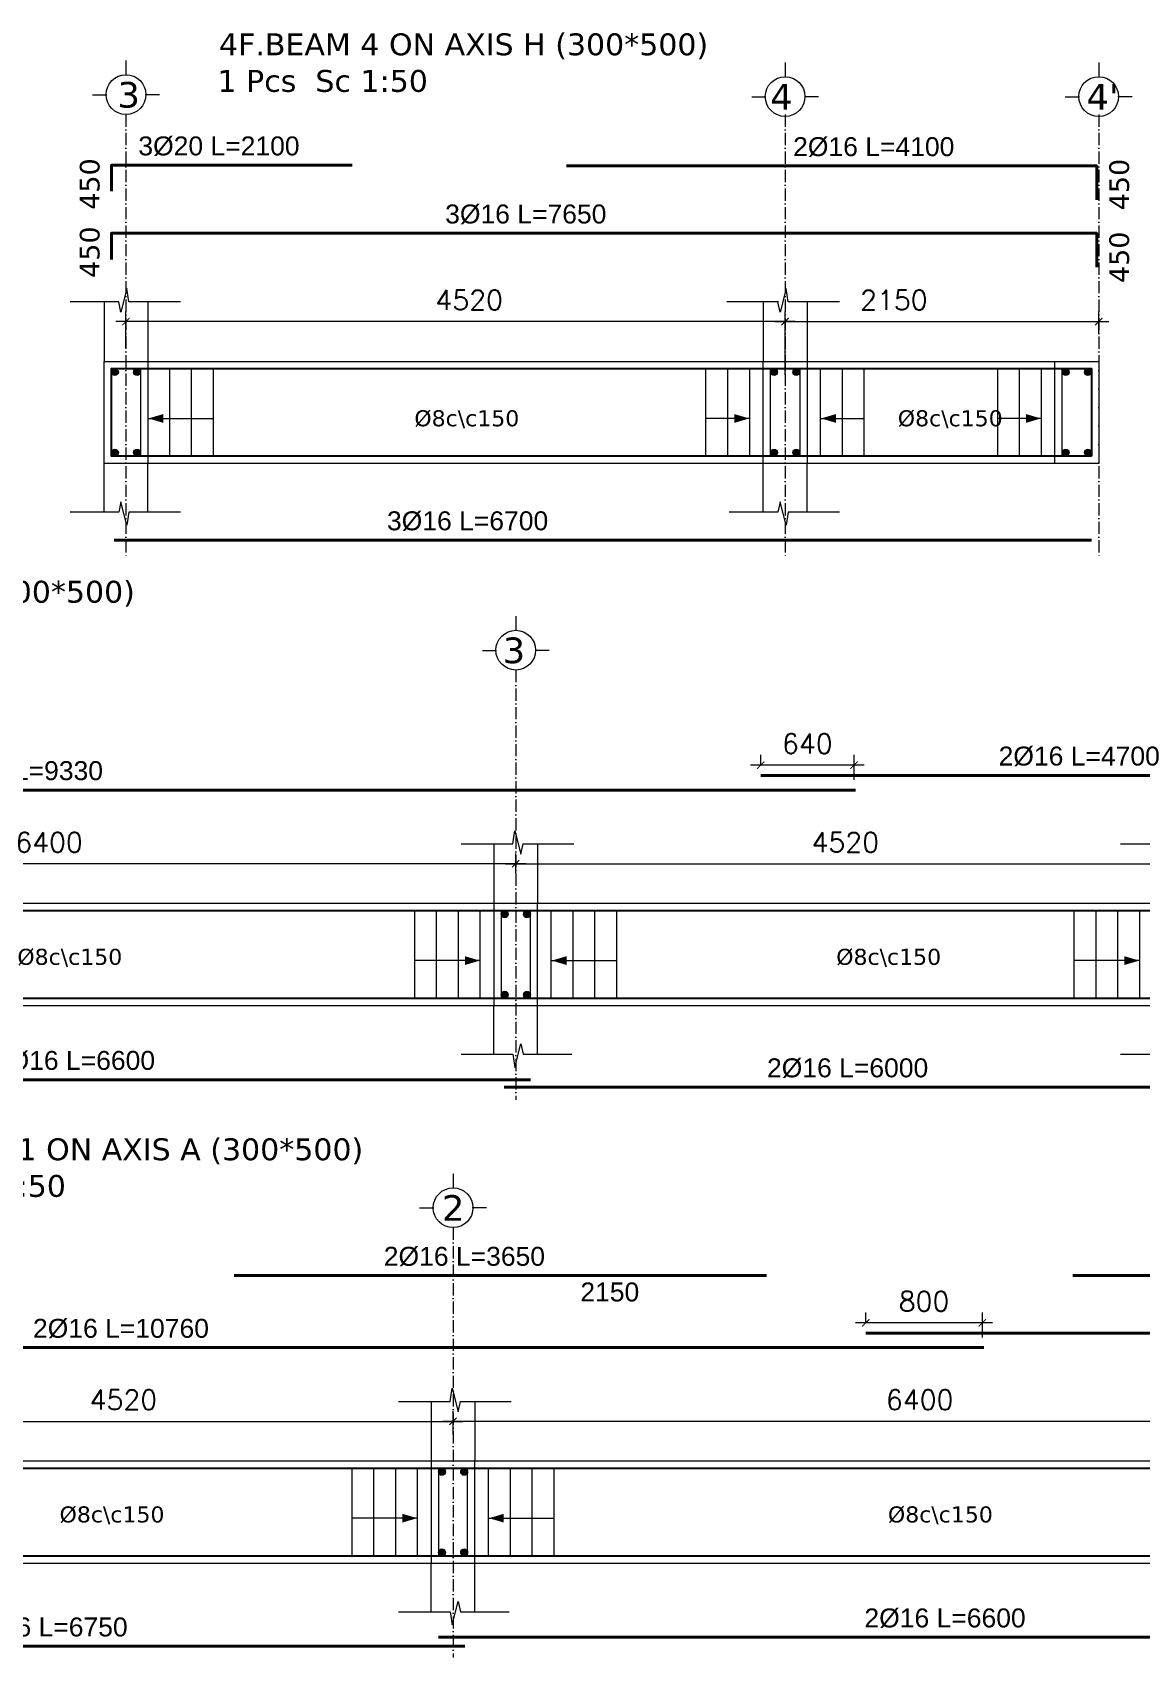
# Model space of a CAD drawing. Header units: inches. Extents: x -17020 to 43805, y -10194 to 123061.
# Drawn here: x 36976 to 37735, y 113878 to 114993 of the extents above; entities that cross this region are included whole.
import ezdxf

# ---------------------------------------------------------------- set-up
doc = ezdxf.new("R2010")
doc.units = ezdxf.units.IN
doc.header["$LTSCALE"] = 0.7
doc.header["$MEASUREMENT"] = 0
doc.linetypes.add('ACAD_ISO10W100', pattern=[18, 12, -3, 0, -3])
doc.layers.get('0').update_dxf_attribs({"lineweight": 13})
doc.layers.get('Defpoints').update_dxf_attribs({"lineweight": 5})
for name, color, linetype, lineweight in [('axis', 254, 'ACAD_ISO10W100', 9), ('BEAM FRAME', 5, 'Continuous', 18), ('COLUMN', 4, 'Continuous', 20), ('elevline', 30, 'Continuous', 20), ('FRAME 070', 5, 'Continuous', 60), ('hatch', 9, 'Continuous', 9), ('renforcment', 141, 'Continuous', 40), ('tex', 3, 'Continuous', 25), ('TEXT', 3, 'Continuous', 25), ('top rein. extension', 50, 'Continuous', 20), ('top renforcment', 7, 'Continuous', 40)]:
    doc.layers.add(name, color=color, linetype=linetype, lineweight=lineweight)
doc.styles.add('100', font='romans.shx', dxfattribs={"height": 13.5})
doc.styles.add('romanc', font='verdana.ttf', dxfattribs={"height": 250})
doc.styles.get("Standard").update_dxf_attribs({"font": 'arial.ttf', "height": 13})
doc.dimstyles.new('100', dxfattribs={"dimtxt": 13.5, "dimasz": 5, "dimexe": 7, "dimexo": 7, "dimgap": 8, "dimtad": 1, "dimdec": 0, "dimlfac": 10, "dimzin": 4, "dimdsep": 46, "dimtxsty": '100', "dimblk": 'ARCHTICK', "dimcen": 0.09, "dimdle": 7, "dimclrd": 1, "dimclre": 8, "dimclrt": 2, "dimadec": 0, "dimazin": 1, "dimtfac": 1, "dimtdec": 0, "dimtix": 1, "dimtofl": 0, "dimtmove": 0, "dimatfit": 3, "dimldrblk": 'ARCHTICK', "dimfxl": 0.18, "dimtolj": 1, "dimtzin": 0, "dimlwd": -1, "dimlwe": -1, "dimarcsym": 0})
doc.dimstyles.get("Standard").update_dxf_attribs({"dimtxt": 13, "dimasz": 5, "dimexe": 0.18, "dimexo": 0.0625, "dimgap": 6, "dimtad": 1, "dimdec": 0, "dimlfac": 10, "dimzin": 0, "dimdsep": 46, "dimtxsty": 'Standard', "dimblk": 'ARCHTICK', "dimcen": 0.09, "dimse1": 1, "dimse2": 1, "dimclrd": 1, "dimclre": 7, "dimclrt": 3, "dimadec": 0, "dimazin": 0, "dimtfac": 1, "dimtdec": 0, "dimtix": 1, "dimtofl": 0, "dimtmove": 0, "dimatfit": 3, "dimldrblk": 'ARCHTICK', "dimfxl": 1, "dimtolj": 1, "dimtzin": 0, "dimarcsym": 0})

# ---------------------------------------------------------------- blocks, each defined once
blk = doc.blocks.new('_ArchTick')
at = {"color": 0, "linetype": 'ByBlock', "lineweight": 0, "const_width": 0.15}
blk.add_lwpolyline([(-0.5, -0.5), (0.5, 0.5)], dxfattribs=at)
blk = doc.blocks.new('*D68')
at = {"color": 8, "transparency": 16777216}
for p, q in [((37039.7, 114776.5), (37039.7, 114801.7)), ((37491.7, 114758.2), (37491.7, 114801.7))]:
    blk.add_line(p, q, dxfattribs=at)
at = {"color": 1, "transparency": 16777216}
blk.add_line((37498.7, 114794.7), (37032.7, 114794.7), dxfattribs=at)
at = {"layer": 'Defpoints', "color": 0, "transparency": 16777216}
for p in [(37039.7, 114794.7), (37039.7, 114769.5), (37491.7, 114751.2)]:
    blk.add_point(p, dxfattribs=at)
at = {"color": 1, "transparency": 16777216, "xscale": 5, "yscale": 5, "zscale": 5, "rotation": 180}
blk.add_blockref('_ArchTick', (37039.7, 114794.7), dxfattribs=at)
at = {"color": 1, "transparency": 16777216, "xscale": 5, "yscale": 5, "zscale": 5}
blk.add_blockref('_ArchTick', (37491.7, 114794.7), dxfattribs=at)
at = {"color": 2, "transparency": 16777216, "insert": (37275.1, 114809.5), "char_height": 13.5, "attachment_point": 5, "style": '100'}
blk.add_mtext('\\A1;4520', dxfattribs=at)
blk = doc.blocks.new('*D69')
at = {"layer": 'Defpoints', "color": 0, "transparency": 16777216}
for p in [(37031.7, 114644.8, -37318.8), (37031.7, 114644.8), (37701.8, 114644.8, -13652.7)]:
    blk.add_point(p, dxfattribs=at)
at = {"layer": 'TEXT', "color": 3, "transparency": 16777216, "insert": (37274, 114657.8), "char_height": 13, "attachment_point": 5}
blk.add_mtext('\\A1;3%%C16 L=6700', dxfattribs=at)
blk = doc.blocks.new('*D70')
at = {"layer": 'Defpoints', "color": 0, "transparency": 16777216}
for p in [(36986.3, 114855.3, -440.4), (37751.4, 114855.3, 264.3), (37751.4, 114855.3)]:
    blk.add_point(p, dxfattribs=at)
at = {"layer": 'TEXT', "color": 3, "transparency": 16777216, "insert": (37313.9, 114868.3), "char_height": 13, "attachment_point": 5}
blk.add_mtext('\\A1;3%%C16 L=7650', dxfattribs=at)
blk = doc.blocks.new('*D71')
at = {"color": 8, "transparency": 16777216}
for p, q in [((37491.7, 114758.2), (37491.7, 114801.7)), ((37706.8, 114787), (37706.8, 114801.7))]:
    blk.add_line(p, q, dxfattribs=at)
at = {"color": 1, "transparency": 16777216}
blk.add_line((37484.7, 114794.7), (37713.8, 114794.7), dxfattribs=at)
at = {"layer": 'Defpoints', "color": 0, "transparency": 16777216}
for p in [(37706.8, 114794.7), (37706.8, 114780), (37491.7, 114751.2)]:
    blk.add_point(p, dxfattribs=at)
at = {"color": 1, "transparency": 16777216, "xscale": 5, "yscale": 5, "zscale": 5, "rotation": 180}
blk.add_blockref('_ArchTick', (37491.7, 114794.7), dxfattribs=at)
at = {"color": 1, "transparency": 16777216, "xscale": 5, "yscale": 5, "zscale": 5}
blk.add_blockref('_ArchTick', (37706.8, 114794.7), dxfattribs=at)
at = {"color": 2, "transparency": 16777216, "insert": (37566.3, 114809.5), "char_height": 13.5, "attachment_point": 5, "style": '100'}
blk.add_mtext('\\A1;2150', dxfattribs=at)
blk = doc.blocks.new('*D72')
at = {"layer": 'Defpoints', "color": 0, "transparency": 16777216}
for p in [(37341.8, 114901.5, 136.2), (37751.8, 114901.5, 264.3), (37751.8, 114901.5)]:
    blk.add_point(p, dxfattribs=at)
at = {"layer": 'TEXT', "color": 3, "transparency": 16777216, "insert": (37552.5, 114914.5), "char_height": 13, "attachment_point": 5}
blk.add_mtext('\\A1;2%%C16 L=4100', dxfattribs=at)
blk = doc.blocks.new('*D73')
at = {"layer": 'Defpoints', "color": 0, "transparency": 16777216}
for p in [(36984.7, 114902, -440.4), (37194.7, 114902, -290.9), (37194.7, 114902)]:
    blk.add_point(p, dxfattribs=at)
at = {"layer": 'TEXT', "color": 3, "transparency": 16777216, "insert": (37103.5, 114915), "char_height": 13, "attachment_point": 5}
blk.add_mtext('\\A1;3%%C20 L=2100', dxfattribs=at)
blk = doc.blocks.new('*D103')
at = {"layer": 'Defpoints', "color": 0, "transparency": 16777216}
for p in [(36607, 114473.4, -0.5), (36607, 114473.4), (37540, 114473.4, -167.8)]:
    blk.add_point(p, dxfattribs=at)
at = {"layer": 'TEXT', "color": 3, "transparency": 16777216, "insert": (36968.7, 114486.4), "char_height": 13, "attachment_point": 5}
blk.add_mtext('\\A1;2%%C16 L=9330', dxfattribs=at)
blk = doc.blocks.new('*D104')
at = {"color": 8, "transparency": 16777216}
for p, q in [((37307, 114416.2), (37307, 114429.8)), ((37759, 114416.8), (37759, 114429.8))]:
    blk.add_line(p, q, dxfattribs=at)
at = {"color": 1, "transparency": 16777216}
blk.add_line((37300, 114422.8), (37766, 114422.8), dxfattribs=at)
at = {"layer": 'Defpoints', "color": 0, "transparency": 16777216}
for p in [(37759, 114422.8), (37307, 114409.2), (37759, 114409.8)]:
    blk.add_point(p, dxfattribs=at)
at = {"color": 1, "transparency": 16777216, "xscale": 5, "yscale": 5, "zscale": 5, "rotation": 180}
blk.add_blockref('_ArchTick', (37307, 114422.8), dxfattribs=at)
at = {"color": 1, "transparency": 16777216, "xscale": 5, "yscale": 5, "zscale": 5}
blk.add_blockref('_ArchTick', (37759, 114422.8), dxfattribs=at)
at = {"color": 2, "transparency": 16777216, "insert": (37533, 114437.5), "char_height": 13.5, "attachment_point": 5, "style": '100'}
blk.add_mtext('\\A1;4520', dxfattribs=at)
blk = doc.blocks.new('*D105')
at = {"layer": 'Defpoints', "color": 0, "transparency": 16777216}
for p in [(37475, 114483.4, -157.8), (37475, 114483.4), (37945, 114483.4, -218.5)]:
    blk.add_point(p, dxfattribs=at)
at = {"layer": 'TEXT', "color": 3, "transparency": 16777216, "insert": (37693.4, 114496.4), "char_height": 13, "attachment_point": 5}
blk.add_mtext('\\A1;2%%C16 L=4700', dxfattribs=at)
blk = doc.blocks.new('*D111')
at = {"color": 8, "transparency": 16777216}
for p, q in [((37475, 114490.4), (37475, 114497.4)), ((37539, 114480.4), (37539, 114497.4))]:
    blk.add_line(p, q, dxfattribs=at)
at = {"color": 1, "transparency": 16777216}
blk.add_line((37546, 114490.4), (37468, 114490.4), dxfattribs=at)
at = {"layer": 'Defpoints', "color": 0, "transparency": 16777216}
for p in [(37475, 114490.4), (37475, 114483.4), (37539, 114473.4)]:
    blk.add_point(p, dxfattribs=at)
at = {"color": 1, "transparency": 16777216, "xscale": 5, "yscale": 5, "zscale": 5, "rotation": 180}
blk.add_blockref('_ArchTick', (37475, 114490.4), dxfattribs=at)
at = {"color": 1, "transparency": 16777216, "xscale": 5, "yscale": 5, "zscale": 5}
blk.add_blockref('_ArchTick', (37539, 114490.4), dxfattribs=at)
at = {"color": 2, "transparency": 16777216, "insert": (37507, 114505.1), "char_height": 13.5, "attachment_point": 5, "style": '100'}
blk.add_mtext('\\A1;640', dxfattribs=at)
blk = doc.blocks.new('*D106')
at = {"color": 8, "transparency": 16777216}
for p, q in [((36667, 114413.9), (36667, 114429.8)), ((37307, 114416.2), (37307, 114429.8))]:
    blk.add_line(p, q, dxfattribs=at)
at = {"color": 1, "transparency": 16777216}
blk.add_line((37314, 114422.8), (36660, 114422.8), dxfattribs=at)
at = {"layer": 'Defpoints', "color": 0, "transparency": 16777216}
for p in [(36667, 114422.8), (37307, 114409.2), (36667, 114406.9)]:
    blk.add_point(p, dxfattribs=at)
at = {"color": 1, "transparency": 16777216, "xscale": 5, "yscale": 5, "zscale": 5, "rotation": 180}
blk.add_blockref('_ArchTick', (36667, 114422.8), dxfattribs=at)
at = {"color": 1, "transparency": 16777216, "xscale": 5, "yscale": 5, "zscale": 5}
blk.add_blockref('_ArchTick', (37307, 114422.8), dxfattribs=at)
at = {"color": 2, "transparency": 16777216, "insert": (36987, 114437.5), "char_height": 13.5, "attachment_point": 5, "style": '100'}
blk.add_mtext('\\A1;6400', dxfattribs=at)
blk = doc.blocks.new('*D108')
at = {"layer": 'Defpoints', "color": 0, "transparency": 16777216}
for p in [(36657, 114274.6, -13652.7), (37317, 114274.6, -37100.9), (37317, 114274.6)]:
    blk.add_point(p, dxfattribs=at)
at = {"layer": 'TEXT', "color": 3, "transparency": 16777216, "insert": (37004.4, 114287.6), "char_height": 13, "attachment_point": 5}
blk.add_mtext('\\A1;2%%C16 L=6600', dxfattribs=at)
blk = doc.blocks.new('*D110')
at = {"layer": 'Defpoints', "color": 0, "transparency": 16777216}
for p in [(37299, 114269.5, -13652.7), (37899, 114269.5, -37100.9), (37899, 114269.5)]:
    blk.add_point(p, dxfattribs=at)
at = {"layer": 'TEXT', "color": 3, "transparency": 16777216, "insert": (37534.6, 114282.5), "char_height": 13, "attachment_point": 5}
blk.add_mtext('\\A1;2%%C16 L=6000', dxfattribs=at)
blk = doc.blocks.new('*D162')
at = {"layer": 'Defpoints', "color": 0, "transparency": 16777216}
for p in [(36552, 114090.8, -218.4), (36552, 114090.8), (37628, 114090.8, -167.8)]:
    blk.add_point(p, dxfattribs=at)
at = {"layer": 'TEXT', "color": 3, "transparency": 16777216, "insert": (37036.3, 114103.8), "char_height": 13, "attachment_point": 5}
blk.add_mtext('\\A1;2%%C16 L=10760', dxfattribs=at)
blk = doc.blocks.new('*D164')
at = {"layer": 'Defpoints', "color": 0, "transparency": 16777216}
for p in [(37547, 114100.8, -157.8), (37547, 114100.8), (38617, 114100.8, -218.5)]:
    blk.add_point(p, dxfattribs=at)
at = {"layer": 'TEXT', "color": 3, "transparency": 16777216, "insert": (38204.1, 114113.8), "char_height": 13, "attachment_point": 5}
blk.add_mtext('\\A1;2%%C20 L=10700', dxfattribs=at)
blk = doc.blocks.new('*D178')
at = {"color": 1, "transparency": 16777216}
blk.add_line((37634, 114107.8), (37540, 114107.8), dxfattribs=at)
at = {"color": 8, "transparency": 16777216}
for p, q in [((37547, 114107.8), (37547, 114114.8)), ((37627, 114097.8), (37627, 114114.8))]:
    blk.add_line(p, q, dxfattribs=at)
at = {"layer": 'Defpoints', "color": 0, "transparency": 16777216}
for p in [(37547, 114107.8), (37547, 114100.8), (37627, 114090.8)]:
    blk.add_point(p, dxfattribs=at)
at = {"color": 1, "transparency": 16777216, "xscale": 5, "yscale": 5, "zscale": 5, "rotation": 180}
blk.add_blockref('_ArchTick', (37547, 114107.8), dxfattribs=at)
at = {"color": 1, "transparency": 16777216, "xscale": 5, "yscale": 5, "zscale": 5}
blk.add_blockref('_ArchTick', (37627, 114107.8), dxfattribs=at)
at = {"color": 2, "transparency": 16777216, "insert": (37587, 114122.6), "char_height": 13.5, "attachment_point": 5, "style": '100'}
blk.add_mtext('\\A1;800', dxfattribs=at)
blk = doc.blocks.new('*D165')
at = {"color": 1, "transparency": 16777216}
blk.add_line((37911, 114040.2), (37257, 114040.2), dxfattribs=at)
at = {"color": 8, "transparency": 16777216}
for p, q in [((37264, 114031.3), (37264, 114047.2)), ((37904, 114033.6), (37904, 114047.2))]:
    blk.add_line(p, q, dxfattribs=at)
at = {"layer": 'Defpoints', "color": 0, "transparency": 16777216}
for p in [(37264, 114040.2), (37264, 114024.3), (37904, 114026.6)]:
    blk.add_point(p, dxfattribs=at)
at = {"color": 1, "transparency": 16777216, "xscale": 5, "yscale": 5, "zscale": 5, "rotation": 180}
blk.add_blockref('_ArchTick', (37264, 114040.2), dxfattribs=at)
at = {"color": 1, "transparency": 16777216, "xscale": 5, "yscale": 5, "zscale": 5}
blk.add_blockref('_ArchTick', (37904, 114040.2), dxfattribs=at)
at = {"color": 2, "transparency": 16777216, "insert": (37584, 114055), "char_height": 13.5, "attachment_point": 5, "style": '100'}
blk.add_mtext('\\A1;6400', dxfattribs=at)
blk = doc.blocks.new('*D166')
at = {"color": 1, "transparency": 16777216}
blk.add_line((36805, 114040.2), (37271, 114040.2), dxfattribs=at)
at = {"color": 8, "transparency": 16777216}
for p, q in [((36812, 114019), (36812, 114047.2)), ((37264, 114031.3), (37264, 114047.2))]:
    blk.add_line(p, q, dxfattribs=at)
at = {"layer": 'Defpoints', "color": 0, "transparency": 16777216}
for p in [(37264, 114040.2), (37264, 114024.3), (36812, 114012)]:
    blk.add_point(p, dxfattribs=at)
at = {"color": 1, "transparency": 16777216, "xscale": 5, "yscale": 5, "zscale": 5, "rotation": 180}
blk.add_blockref('_ArchTick', (36812, 114040.2), dxfattribs=at)
at = {"color": 1, "transparency": 16777216, "xscale": 5, "yscale": 5, "zscale": 5}
blk.add_blockref('_ArchTick', (37264, 114040.2), dxfattribs=at)
at = {"color": 2, "transparency": 16777216, "insert": (37038, 114055), "char_height": 13.5, "attachment_point": 5, "style": '100'}
blk.add_mtext('\\A1;4520', dxfattribs=at)
blk = doc.blocks.new('*D168')
at = {"layer": 'Defpoints', "color": 0, "transparency": 16777216}
for p in [(37689, 114140.2, -203.1), (37689, 114140.2), (38054, 114140.2, -189.9)]:
    blk.add_point(p, dxfattribs=at)
at = {"layer": 'TEXT', "color": 3, "transparency": 16777216, "insert": (37866.5, 114153.2), "char_height": 13, "attachment_point": 5}
blk.add_mtext('\\A1;3%%C16 L=3650', dxfattribs=at)
blk = doc.blocks.new('*D171')
at = {"layer": 'Defpoints', "color": 0, "transparency": 16777216}
for p in [(36597, 113885.9, -13652.7), (37272, 113885.9, -37100.9), (37272, 113885.9)]:
    blk.add_point(p, dxfattribs=at)
at = {"layer": 'TEXT', "color": 3, "transparency": 16777216, "insert": (36985.6, 113898.9), "char_height": 13, "attachment_point": 5}
blk.add_mtext('\\A1;2%%C16 L=6750', dxfattribs=at)
blk = doc.blocks.new('*D172')
at = {"layer": 'Defpoints', "color": 0, "transparency": 16777216}
for p in [(37254, 113892.1, -13652.7), (37914, 113892.1, -37100.9), (37914, 113892.1)]:
    blk.add_point(p, dxfattribs=at)
at = {"layer": 'TEXT', "color": 3, "transparency": 16777216, "insert": (37601.4, 113905.1), "char_height": 13, "attachment_point": 5}
blk.add_mtext('\\A1;2%%C16 L=6600', dxfattribs=at)
blk = doc.blocks.new('*D176')
at = {"layer": 'Defpoints', "color": 0, "transparency": 16777216}
for p in [(37114, 114140.2, -203.1), (37114, 114140.2), (37479, 114140.2, -189.9)]:
    blk.add_point(p, dxfattribs=at)
at = {"layer": 'TEXT', "color": 3, "transparency": 16777216, "insert": (37271.8, 114153.2), "char_height": 13, "attachment_point": 5}
blk.add_mtext('\\A1;2%%C16 L=3650', dxfattribs=at)
blk = doc.blocks.new('*D177')
at = {"layer": 'Defpoints', "color": 0, "transparency": 16777216}
for p in [(37264, 114138.6), (37479, 114138.6), (37479, 114116.2)]:
    blk.add_point(p, dxfattribs=at)
at = {"layer": 'TEXT', "color": 3, "transparency": 16777216, "insert": (37371.5, 114128.9), "char_height": 13, "attachment_point": 5}
blk.add_mtext('\\A1;2150', dxfattribs=at)

msp = doc.modelspace()

# ---------------------------------------------------------------- hatches: boundary and pattern name
at = {"layer": 'elevline'}
for points in [[(37034.5, 114760.05, 1), (37029.74, 114760.05, 1)], [(37044.98, 114760.05, -1), (37049.74, 114760.05, -1)], [(37486.5, 114760.05, 1), (37481.74, 114760.05, 1)], [(37496.98, 114760.05, -1), (37501.74, 114760.05, -1)], [(37686.51, 114760.05, 1), (37681.75, 114760.05, 1)], [(37697, 114760.05, -1), (37701.75, 114760.05, -1)], [(37034.5, 114704.81, -1), (37029.74, 114704.81, -1)], [(37044.98, 114704.81, 1), (37049.74, 114704.81, 1)], [(37486.5, 114704.81, -1), (37481.74, 114704.81, -1)], [(37496.98, 114704.81, 1), (37501.74, 114704.81, 1)], [(37686.51, 114704.81, -1), (37681.75, 114704.81, -1)], [(37697, 114704.81, 1), (37701.75, 114704.81, 1)], [(37301.79, 114388.1, 1), (37297.03, 114388.1, 1)], [(37312.27, 114388.1, -1), (37317.03, 114388.1, -1)], [(37301.79, 114332.86, -1), (37297.03, 114332.86, -1)], [(37312.27, 114332.86, 1), (37317.03, 114332.86, 1)], [(37258.79, 114005.56, 1), (37254.03, 114005.56, 1)], [(37269.27, 114005.56, -1), (37274.03, 114005.56, -1)], [(37258.79, 113950.32, -1), (37254.03, 113950.32, -1)], [(37269.27, 113950.32, 1), (37274.03, 113950.32, 1)]]:
    msp.add_hatch(color=256, dxfattribs=at).paths.add_polyline_path(points)

# ---------------------------------------------------------------- linework, layer by layer
at = {"layer": 'axis'}
for p, q in [((37039.74, 114936.83), (37039.74, 114632.69)), ((37491.74, 114936.83), (37491.74, 114632.69)), ((37706.75, 114936.83), (37706.75, 114632.69)), ((37706.75, 114936.83), (37706.75, 114632.69)), ((37307.03, 114555.67), (37307.03, 114260.74)), ((37264.03, 114173.13), (37264.03, 113878.2)), ((37264.03, 114173.13), (37264.03, 113878.2))]:
    msp.add_line(p, q, dxfattribs=at)
at = {"layer": 'BEAM FRAME', "elevation": 217.91}
for points in [[(37706.75, 114697.43), (37024.74, 114697.43), (37024.74, 114767.43), (37706.75, 114767.43)], [(36652.03, 114325.48), (37899.03, 114325.48), (37899.03, 114395.48), (36652.03, 114395.48)], [(36597.03, 113942.94), (38571.03, 113942.94), (38571.03, 114012.94), (36597.03, 114012.94)]]:
    msp.add_lwpolyline(points, close=True, dxfattribs=at)
at = {"layer": 'COLUMN', "lineweight": 20}
for p, q in [((37024.74, 114808.36, 217.91), (37024.74, 114767.43, 217.91)), ((37054.74, 114808.36, 217.91), (37054.74, 114767.43, 217.91)), ((37476.74, 114808.36, 217.91), (37476.74, 114767.43, 217.91)), ((37506.74, 114808.36, 217.91), (37506.74, 114767.43, 217.91)), ((37024.74, 114664, 217.91), (37024.74, 114697.43, 217.91)), ((37054.74, 114664, 217.91), (37054.74, 114697.43, 217.91)), ((37476.74, 114664, 217.91), (37476.74, 114697.43, 217.91)), ((37506.74, 114664, 217.91), (37506.74, 114697.43, 217.91)), ((37292.03, 114436.41, 217.91), (37292.03, 114395.48, 217.91)), ((37322.03, 114436.41, 217.91), (37322.03, 114395.48, 217.91)), ((37292.03, 114292.05, 217.91), (37292.03, 114325.48, 217.91)), ((37322.03, 114292.05, 217.91), (37322.03, 114325.48, 217.91)), ((37249.03, 114053.87, 217.91), (37249.03, 114012.94, 217.91)), ((37279.03, 114053.87, 217.91), (37279.03, 114012.94, 217.91)), ((37249.03, 113909.51, 217.91), (37249.03, 113942.94, 217.91)), ((37279.03, 113909.51, 217.91), (37279.03, 113942.94, 217.91))]:
    msp.add_line(p, q, dxfattribs=at)
at = {"layer": 'elevline'}
for p, q in [((37069.74, 114702.43), (37069.74, 114762.43)), ((37084.74, 114702.43), (37084.74, 114762.43)), ((37099.74, 114702.43), (37099.74, 114762.43)), ((37437.47, 114702.43), (37437.47, 114762.43)), ((37452.47, 114702.43), (37452.47, 114762.43)), ((37467.43, 114702.43), (37467.43, 114762.43)), ((37516.05, 114702.43), (37516.05, 114762.43)), ((37531.01, 114702.43), (37531.01, 114762.43)), ((37546.01, 114702.43), (37546.01, 114762.43)), ((37637.48, 114702.43), (37637.48, 114762.43)), ((37652.48, 114702.43), (37652.48, 114762.43)), ((37667.44, 114702.43), (37667.44, 114762.43)), ((37237.76, 114330.48), (37237.76, 114390.48)), ((37252.76, 114330.48), (37252.76, 114390.48)), ((37267.76, 114330.48), (37267.76, 114390.48)), ((37282.72, 114330.48), (37282.72, 114390.48)), ((37331.34, 114330.48), (37331.34, 114390.48)), ((37346.3, 114330.48), (37346.3, 114390.48)), ((37361.3, 114330.48), (37361.3, 114390.48)), ((37376.3, 114330.48), (37376.3, 114390.48)), ((37689.96, 114330.48), (37689.96, 114390.48)), ((37704.96, 114330.48), (37704.96, 114390.48)), ((37719.96, 114330.48), (37719.96, 114390.48)), ((37734.92, 114330.48), (37734.92, 114390.48)), ((37194.76, 113947.94), (37194.76, 114007.94)), ((37209.76, 113947.94), (37209.76, 114007.94)), ((37224.76, 113947.94), (37224.76, 114007.94)), ((37239.72, 113947.94), (37239.72, 114007.94)), ((37288.34, 113947.94), (37288.34, 114007.94)), ((37303.3, 113947.94), (37303.3, 114007.94)), ((37318.3, 113947.94), (37318.3, 114007.94)), ((37333.3, 113947.94), (37333.3, 114007.94))]:
    msp.add_line(p, q, dxfattribs=at)
for centre in [(37032.12, 114760.05), (37047.36, 114760.05), (37484.12, 114760.05), (37499.36, 114760.05), (37684.13, 114760.05), (37699.38, 114760.05), (37032.12, 114704.81), (37047.36, 114704.81), (37484.12, 114704.81), (37499.36, 114704.81), (37684.13, 114704.81), (37699.38, 114704.81), (37299.41, 114388.1), (37314.65, 114388.1), (37299.41, 114332.86), (37314.65, 114332.86), (37256.41, 114005.56), (37271.65, 114005.56), (37256.41, 113950.32), (37271.65, 113950.32)]:
    msp.add_circle(centre, 2.38, dxfattribs=at)
at = {"layer": 'FRAME 070', "lineweight": 20}
for p, q in [((37040.42, 114817.36, 217.91), (37036.24, 114801.28, 217.91)), ((37041.78, 114808.36, 217.91), (37040.42, 114817.36, 217.91)), ((37492.42, 114817.36, 217.91), (37488.24, 114801.28, 217.91)), ((37493.78, 114808.36, 217.91), (37492.42, 114817.36, 217.91)), ((37034.74, 114808.36, 217.91), (37001.35, 114808.36, 217.91)), ((37036.24, 114801.28, 217.91), (37034.74, 114808.36, 217.91)), ((37077.13, 114808.36, 217.91), (37041.78, 114808.36, 217.91)), ((37487.21, 114808.36, 217.91), (37451.86, 114808.36, 217.91)), ((37488.24, 114801.28, 217.91), (37486.74, 114808.36, 217.91)), ((37529.13, 114808.36, 217.91), (37493.78, 114808.36, 217.91)), ((37034.74, 114664, 217.91), (37001.35, 114664, 217.91)), ((37036.24, 114671.08, 217.91), (37034.74, 114664, 217.91)), ((37040.42, 114655, 217.91), (37036.24, 114671.08, 217.91)), ((37041.78, 114664, 217.91), (37040.42, 114655, 217.91)), ((37077.13, 114664, 217.91), (37041.78, 114664, 217.91)), ((37486.74, 114664, 217.91), (37453.35, 114664, 217.91)), ((37488.24, 114671.08, 217.91), (37486.74, 114664, 217.91)), ((37492.42, 114655, 217.91), (37488.24, 114671.08, 217.91)), ((37493.78, 114664, 217.91), (37492.42, 114655, 217.91)), ((37529.13, 114664, 217.91), (37493.78, 114664, 217.91)), ((37305, 114436.41, 217.91), (37306.35, 114445.41, 217.91)), ((37306.35, 114445.41, 217.91), (37310.53, 114429.33, 217.91)), ((37269.64, 114436.41, 217.91), (37305, 114436.41, 217.91)), ((37310.53, 114429.33, 217.91), (37312.04, 114436.41, 217.91)), ((37311.56, 114436.41, 217.91), (37346.92, 114436.41, 217.91)), ((37721.64, 114436.41, 217.91), (37757, 114436.41, 217.91)), ((37306.35, 114283.05, 217.91), (37310.53, 114299.13, 217.91)), ((37310.53, 114299.13, 217.91), (37312.04, 114292.05, 217.91)), ((37269.64, 114292.05, 217.91), (37305, 114292.05, 217.91)), ((37305, 114292.05, 217.91), (37306.35, 114283.05, 217.91)), ((37312.04, 114292.05, 217.91), (37345.43, 114292.05, 217.91)), ((37721.64, 114292.05, 217.91), (37757, 114292.05, 217.91)), ((37262, 114053.87, 217.91), (37263.35, 114062.87, 217.91)), ((37263.35, 114062.87, 217.91), (37267.53, 114046.79, 217.91)), ((37226.64, 114053.87, 217.91), (37262, 114053.87, 217.91)), ((37267.53, 114046.79, 217.91), (37269.04, 114053.87, 217.91)), ((37268.56, 114053.87, 217.91), (37303.92, 114053.87, 217.91)), ((37263.35, 113900.51, 217.91), (37267.53, 113916.59, 217.91)), ((37267.53, 113916.59, 217.91), (37269.04, 113909.51, 217.91)), ((37226.64, 113909.51, 217.91), (37262, 113909.51, 217.91)), ((37262, 113909.51, 217.91), (37263.35, 113900.51, 217.91)), ((37269.04, 113909.51, 217.91), (37302.43, 113909.51, 217.91))]:
    msp.add_line(p, q, dxfattribs=at)
at = {"layer": 'FRAME 070', "lineweight": 15}
for points in [[(37054.74, 114697.43), (37024.74, 114697.43), (37024.74, 114767.43), (37054.74, 114767.43)], [(37506.74, 114697.43), (37476.74, 114697.43), (37476.74, 114767.43), (37506.74, 114767.43)], [(37706.75, 114697.43), (37676.75, 114697.43), (37676.75, 114767.43), (37706.75, 114767.43)], [(37292.03, 114325.48), (37322.03, 114325.48), (37322.03, 114395.48), (37292.03, 114395.48)], [(37249.03, 113942.94), (37279.03, 113942.94), (37279.03, 114012.94), (37249.03, 114012.94)]]:
    msp.add_lwpolyline(points, close=True, dxfattribs=at)
at = {"layer": 'hatch'}
for p, q in [((37039.74, 114973.8), (37039.74, 114964.07)), ((37491.74, 114972.44), (37491.74, 114962.7)), ((37706.75, 114972.44), (37706.75, 114962.7)), ((37016.82, 114950.32), (37026.55, 114950.32)), ((37062.67, 114950.32), (37052.93, 114950.32)), ((37468.82, 114948.96), (37478.55, 114948.96)), ((37514.67, 114948.96), (37504.93, 114948.96)), ((37683.83, 114948.96), (37693.57, 114948.96)), ((37729.68, 114948.96), (37719.94, 114948.96)), ((37307.03, 114592.64), (37307.03, 114582.91)), ((37284.11, 114569.17), (37293.84, 114569.17)), ((37329.95, 114569.17), (37320.22, 114569.17)), ((37264.03, 114210.1), (37264.03, 114200.37)), ((37241.11, 114186.63), (37250.84, 114186.63)), ((37286.95, 114186.63), (37277.22, 114186.63))]:
    msp.add_line(p, q, dxfattribs=at)
for centre in [(37039.74, 114950.45), (37491.74, 114949.08), (37706.75, 114949.08), (37307.03, 114569.29), (37264.03, 114186.75)]:
    msp.add_circle(centre, 13.62, dxfattribs=at)
at = {"layer": 'renforcment', "lineweight": -2, "elevation": 217.91}
for points in [[(37701.75, 114702.43), (37029.74, 114702.43), (37029.74, 114762.43), (37701.75, 114762.43)], [(36657.03, 114330.48), (37894.03, 114330.48), (37894.03, 114390.48), (36657.03, 114390.48)], [(36602.03, 113947.94), (38566.03, 113947.94), (38566.03, 114007.94), (36602.03, 114007.94)]]:
    msp.add_lwpolyline(points, close=True, dxfattribs=at)
at = {"layer": 'top rein. extension'}
for p, q in [((37054.78, 114728.27), (37099.74, 114728.27)), ((37467.43, 114728.27), (37437.47, 114728.27)), ((37516.05, 114728.27), (37546.01, 114728.27)), ((37667.44, 114728.27), (37637.48, 114728.27)), ((37282.72, 114356.32), (37237.76, 114356.32)), ((37331.34, 114356.32), (37376.3, 114356.32)), ((37734.92, 114356.32), (37689.96, 114356.32)), ((37239.72, 113973.78), (37194.76, 113973.78)), ((37288.34, 113973.78), (37333.3, 113973.78))]:
    msp.add_line(p, q, dxfattribs=at)
for points in [[(37065.26, 114731.27), (37055.13, 114728.27), (37065.26, 114725.27)], [(37456.96, 114731.27), (37467.08, 114728.27), (37456.96, 114725.27)], [(37526.53, 114731.27), (37516.4, 114728.27), (37526.53, 114725.27)], [(37656.97, 114731.27), (37667.09, 114728.27), (37656.97, 114725.27)], [(37272.25, 114359.32), (37282.37, 114356.32), (37272.25, 114353.32)], [(37341.82, 114359.32), (37331.69, 114356.32), (37341.82, 114353.32)], [(37724.45, 114359.32), (37734.57, 114356.32), (37724.45, 114353.32)], [(37229.25, 113976.78), (37239.37, 113973.78), (37229.25, 113970.78)], [(37298.82, 113976.78), (37288.69, 113973.78), (37298.82, 113970.78)]]:
    msp.add_solid(points, dxfattribs=at)
at = {"layer": 'top renforcment'}
for p, q in [((37031.74, 114644.77, -217.91), (37701.75, 114644.77)), ((37317.03, 114274.6), (36657.03, 114274.6)), ((37899.03, 114269.49), (37299.03, 114269.49)), ((37272.03, 113885.92), (36597.03, 113885.92)), ((37914.03, 113892.06), (37254.03, 113892.06))]:
    msp.add_line(p, q, dxfattribs=at)
for points in [[(37194.74, 114902.04), (37029.74, 114902.04), (37029.74, 114884.15)], [(37705.45, 114878.25), (37705.45, 114901.53), (37341.75, 114901.53)], [(37705.45, 114832.03), (37705.45, 114855.3), (37029.74, 114855.3), (37029.74, 114837.41)], [(37475, 114483.35), (37894.03, 114483.35), (37894.03, 114465.46)], [(36657.03, 114453.08), (36657.03, 114473.35), (37540, 114473.35)], [(37114.03, 114140.2), (37479.03, 114140.2)], [(37689.03, 114140.2), (38054.03, 114140.2)], [(37547, 114100.81), (38566.03, 114100.81), (38566.03, 114082.92)], [(36602.03, 114070.54), (36602.03, 114090.81), (37628, 114090.81)]]:
    msp.add_lwpolyline(points, dxfattribs=at)
at = {"layer": 'top renforcment', "lineweight": 15}
for points in [[(37049.74, 114702.43), (37029.74, 114702.43), (37029.74, 114762.43), (37049.74, 114762.43)], [(37501.74, 114702.43), (37481.74, 114702.43), (37481.74, 114762.43), (37501.74, 114762.43)], [(37701.75, 114702.43), (37681.75, 114702.43), (37681.75, 114762.43), (37701.75, 114762.43)], [(37297.03, 114330.48), (37317.03, 114330.48), (37317.03, 114390.48), (37297.03, 114390.48)], [(37254.03, 113947.94), (37274.03, 113947.94), (37274.03, 114007.94), (37254.03, 114007.94)]]:
    msp.add_lwpolyline(points, close=True, dxfattribs=at)

# ---------------------------------------------------------------- texts
at = {"layer": 'tex', "style": 'romanc'}
for p in [(37237.46, 114722.9, -33436.19), (37568.98, 114722.9, -33436.19), (36965.22, 114353.41, -33436.19), (37526.75, 114353.41, -33436.19), (36994.17, 113970.87, -33436.19), (37562.22, 113970.87, -33436.19)]:
    msp.add_text('%%C8c\\c150', height=11, dxfattribs=at).set_placement(p)
at = {"layer": 'TEXT', "style": 'romanc'}
for s, height, p in [('4F.BEAM 4 ON AXIS H (300*500)', 15, (37103.51, 114977.45)), ('1 Pcs  Sc 1:50 ', 15, (37102.49, 114952.35)), ('3', 17.6, (37033.91, 114941.52)), ('4', 17.6, (37481.57, 114940.16)), ("4'", 17.6, (37698.37, 114940.16)), ('4F.BEAM 7 ON AXIS E (300*500)', 15, (36712.86, 114601.9)), ('3', 17.6, (37298.09, 114560.37)), ('4F.BEAM 11 ON AXIS A (300*500)', 15, (36855.28, 114219.36)), ('1 Pcs  Sc 1:50 ', 15, (36854.26, 114194.26)), ('2', 17.6, (37256.43, 114177.83))]:
    msp.add_text(s, height=height, dxfattribs=at).set_placement(p)
for p in [(37021.57, 114871.44, -73392.95), (37727.54, 114871.08, -72739.24), (37021.57, 114824.71, -73392.95), (37727.54, 114821.15, -72739.24)]:
    msp.add_text('450', height=13.5, rotation=90, dxfattribs=at).set_placement(p)

# ---------------------------------------------------------------- dimensions: what is measured, and where the dimension line sits
for base, p1, p2, picture, middle in [((37039.74, 114794.73), (37491.74, 114751.17), (37039.74, 114769.52), '*D68', (37275.09, 114794.73)), ((36667.03, 114422.78), (37307.03, 114409.18), (36667.03, 114406.86), '*D106', (36987.03, 114422.78)), ((37264.03, 114040.24), (37904.03, 114026.64), (37264.03, 114024.33), '*D165', (37584.03, 114040.24))]:
    dim = msp.add_linear_dim(base=base, p1=p1, p2=p2, angle=180, dimstyle='100')
    dim.commit()
    dim.dimension.update_dxf_attribs({"geometry": picture, "text_midpoint": middle, "dimtype": 160})
for base, p1, p2, picture, middle in [((37706.75, 114794.73), (37491.74, 114751.17), (37706.75, 114780.02), '*D71', (37566.29, 114794.73)), ((37759.03, 114422.78), (37307.03, 114409.18), (37759.03, 114409.78), '*D104', (37533.03, 114422.78)), ((37264.03, 114040.24), (36812.03, 114012.04), (37264.03, 114024.33), '*D166', (37038.03, 114040.24))]:
    dim = msp.add_linear_dim(base=base, p1=p1, p2=p2, dimstyle='100')
    dim.commit()
    dim.dimension.update_dxf_attribs({"geometry": picture, "text_midpoint": middle, "dimtype": 160})
for base, p1, p2, picture, middle in [((37475, 114490.35), (37539, 114473.35), (37475, 114483.35), '*D111', (37507, 114505.1)), ((37547, 114107.81), (37627, 114090.81), (37547, 114100.81), '*D178', (37587, 114122.56))]:
    dim = msp.add_linear_dim(base=base, p1=p1, p2=p2, dimstyle='100')
    dim.commit()
    dim.dimension.update_dxf_attribs({"geometry": picture, "text_midpoint": middle})
at = {"layer": 'TEXT'}
for base, p1, p2, angle, text, picture, middle in [((37194.74, 114902.04), (36984.74, 114902.04, -440.37), (37194.74, 114902.04, -290.89), 0, '3%%C20 L=<>', '*D73', (37103.47, 114902.04)), ((37751.75, 114901.53), (37341.75, 114901.53, 136.17), (37751.75, 114901.53, 264.29), 0, '2%%C16 L=<>', '*D72', (37552.54, 114901.53)), ((37751.35, 114855.3), (36986.34, 114855.3, -440.37), (37751.35, 114855.3, 264.29), 0, '3%%C16 L=<>', '*D70', (37313.91, 114855.3)), ((37031.74, 114644.77, 12366.96), (37701.75, 114644.77, -1285.72), (37031.74, 114644.77, -24951.83), 180, '3%%C16 L=<>', '*D69', (37274.01, 114644.77, 12366.96)), ((37475, 114483.35), (37945.03, 114483.35, -218.54), (37475, 114483.35, -157.78), 180, '2%%C16 L=<>', '*D105', (37693.44, 114483.35)), ((36607.03, 114473.35), (37540, 114473.35, -167.76), (36607.03, 114473.35, -0.48), 180, '2%%C16 L=<>', '*D103', (36968.69, 114473.35)), ((37317.03, 114274.6, 12366.96), (36657.03, 114274.6, -1285.72), (37317.03, 114274.6, -24733.92), 0, '2%%C16 L=<>', '*D108', (37004.42, 114274.6, 12366.96)), ((37899.03, 114269.49, 12366.96), (37299.03, 114269.49, -1285.72), (37899.03, 114269.49, -24733.92), 0, '2%%C16 L=<>', '*D110', (37534.63, 114269.49, 12366.96)), ((37114.03, 114140.2), (37479.03, 114140.2, -189.88), (37114.03, 114140.2, -203.15), 180, '2%%C16 L=<>', '*D176', (37271.81, 114140.2)), ((37689.03, 114140.2), (38054.03, 114140.2, -189.88), (37689.03, 114140.2, -203.15), 180, '3%%C16 L=<>', '*D168', (37866.51, 114140.2)), ((37547, 114100.81), (38617.03, 114100.81, -218.54), (37547, 114100.81, -157.78), 180, '2%%C20 L=<>', '*D164', (38204.15, 114100.81)), ((36552.03, 114090.81), (37628, 114090.81, -167.76), (36552.03, 114090.81, -218.39), 180, '2%%C16 L=<>', '*D162', (37036.29, 114090.81)), ((37272.03, 113885.92, 12366.96), (36597.03, 113885.92, -1285.72), (37272.03, 113885.92, -24733.92), 0, '2%%C16 L=<>', '*D171', (36985.61, 113885.92, 12366.96)), ((37914.03, 113892.06, 12366.96), (37254.03, 113892.06, -1285.72), (37914.03, 113892.06, -24733.92), 0, '2%%C16 L=<>', '*D172', (37601.42, 113892.06, 12366.96))]:
    dim = msp.add_linear_dim(base=base, p1=p1, p2=p2, angle=angle, text=text, dimstyle='Standard', override={"dimsd1": 1, "dimsd2": 1, "dimfxl": 0.1, "dimfxlon": 1}, dxfattribs=at)
    dim.commit()
    dim.dimension.update_dxf_attribs({"geometry": picture, "text_midpoint": middle, "dimtype": 161})
dim = msp.add_linear_dim(base=(37479.03, 114116.24), p1=(37264.03, 114138.63), p2=(37479.03, 114138.63), dimstyle='Standard', override={"dimsd1": 1, "dimsd2": 1, "dimfxl": 0.1, "dimfxlon": 1}, dxfattribs=at)
dim.commit()
dim.dimension.update_dxf_attribs({"geometry": '*D177', "text_midpoint": (37371.53, 114128.88)})

doc.saveas('drawing.dxf')
